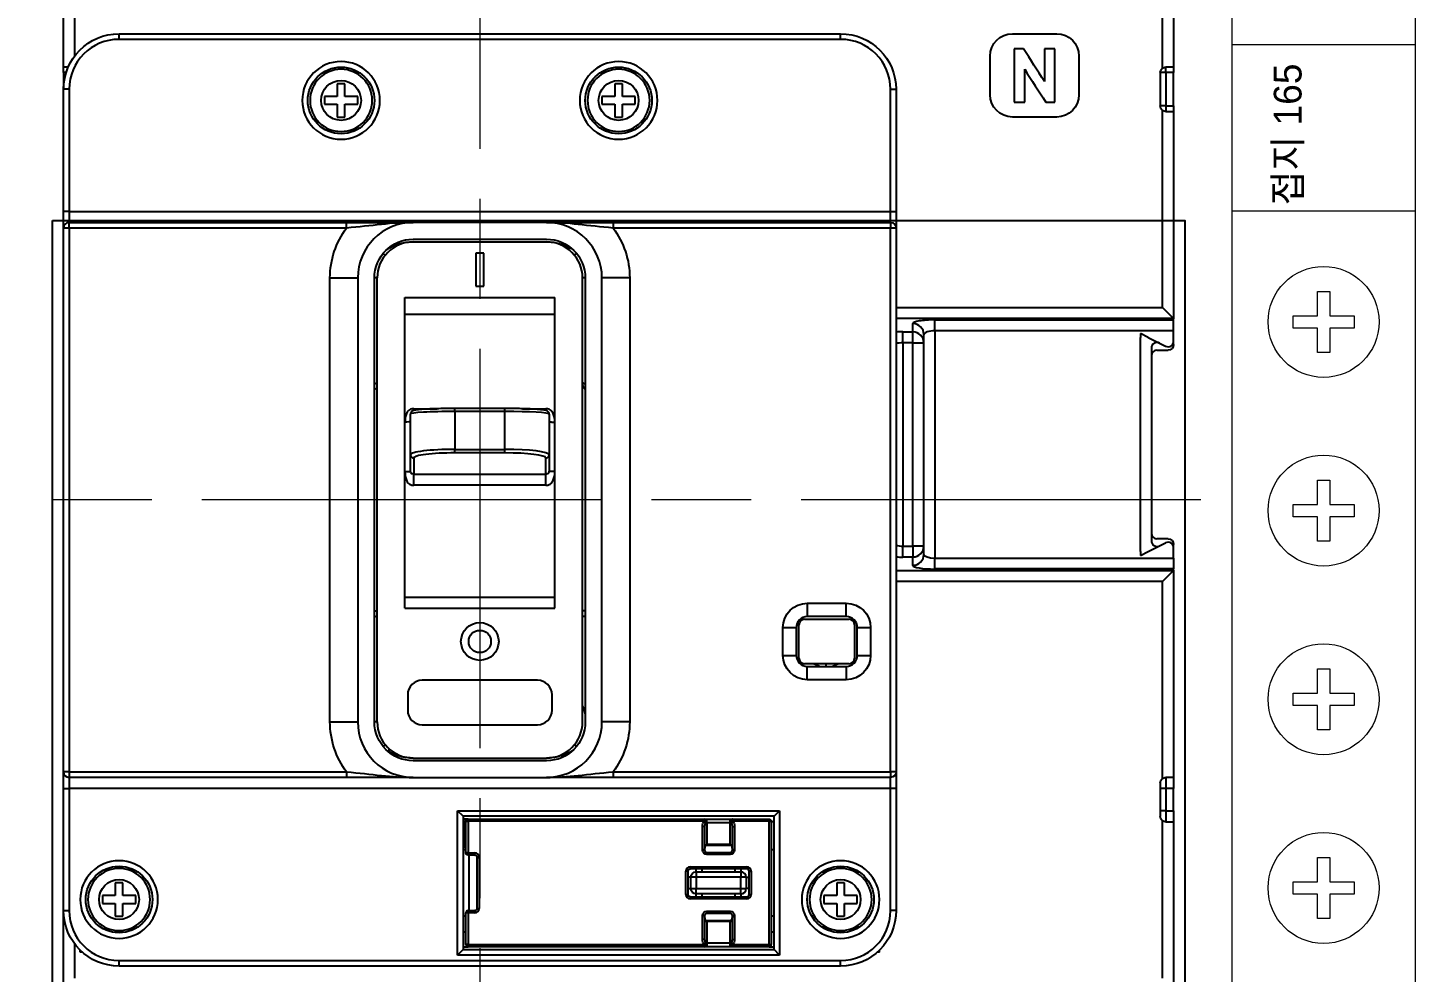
# Model space of a CAD drawing. Header units: millimetres. Extents: x 60229 to 91621, y 21923 to 36546.
# Drawn here: x 82691.5 to 82816.5, y 30111.1 to 30196.2 of the extents above; entities that cross this region are included whole.
import ezdxf

# ---------------------------------------------------------------- set-up
doc = ezdxf.new("R2010")
doc.units = ezdxf.units.MM
doc.linetypes.add('AM_ISO08W050', pattern=[18, 12, -1.5, 3, -1.5])
doc.layers.add('1', color=7, linetype='Continuous')
doc.layers.add('MCCB및기기 심벌(제출)', color=4, linetype='Continuous')
doc.layers.add('AM_07_중심선', color=1, linetype='AM_ISO08W050', lineweight=18)
doc.styles.add('gs-1', font='NGULIM.TTF')

# ---------------------------------------------------------------- blocks, each defined once
blk = doc.blocks.new('A$C69D07743')
at = {"layer": 'MCCB및기기 심벌(제출)', "color": 4, "lineweight": 13}
for p, q in [((-84, 8.25), (91, 8.25)), ((56, 8.25), (56, -8.25)), ((71, 8.25), (71, -8.25)), ((-5.55, 0.55), (-5.55, 2.75)), ((-5.55, 2.75), (-4.45, 2.75)), ((-4.45, 2.75), (-4.45, 0.55)), ((11.45, 0.55), (11.45, 2.75)), ((11.45, 2.75), (12.55, 2.75)), ((12.55, 2.75), (12.55, 0.55)), ((28.45, 0.55), (28.45, 2.75)), ((28.45, 2.75), (29.55, 2.75)), ((29.55, 2.75), (29.55, 0.55)), ((45.45, 0.55), (45.45, 2.75)), ((45.45, 2.75), (46.55, 2.75)), ((46.55, 2.75), (46.55, 0.55)), ((-7.75, -0.55), (-7.75, 0.55)), ((-7.75, 0.55), (-5.55, 0.55)), ((-4.45, 0.55), (-2.25, 0.55)), ((-2.25, 0.55), (-2.25, -0.55)), ((9.25, -0.55), (9.25, 0.55)), ((9.25, 0.55), (11.45, 0.55)), ((12.55, 0.55), (14.75, 0.55)), ((14.75, 0.55), (14.75, -0.55)), ((26.25, -0.55), (26.25, 0.55)), ((26.25, 0.55), (28.45, 0.55)), ((29.55, 0.55), (31.75, 0.55)), ((31.75, 0.55), (31.75, -0.55)), ((43.25, -0.55), (43.25, 0.55)), ((43.25, 0.55), (45.45, 0.55)), ((46.55, 0.55), (48.75, 0.55)), ((48.75, 0.55), (48.75, -0.55)), ((-5.55, -0.55), (-7.75, -0.55)), ((-5.55, -2.75), (-5.55, -0.55)), ((-4.45, -0.55), (-4.45, -2.75)), ((-2.25, -0.55), (-4.45, -0.55)), ((11.45, -0.55), (9.25, -0.55)), ((11.45, -2.75), (11.45, -0.55)), ((12.55, -0.55), (12.55, -2.75)), ((14.75, -0.55), (12.55, -0.55)), ((28.45, -0.55), (26.25, -0.55)), ((28.45, -2.75), (28.45, -0.55)), ((29.55, -0.55), (29.55, -2.75)), ((31.75, -0.55), (29.55, -0.55)), ((45.45, -0.55), (43.25, -0.55)), ((45.45, -2.75), (45.45, -0.55)), ((46.55, -0.55), (46.55, -2.75)), ((48.75, -0.55), (46.55, -0.55)), ((-4.45, -2.75), (-5.55, -2.75)), ((12.55, -2.75), (11.45, -2.75)), ((29.55, -2.75), (28.45, -2.75)), ((46.55, -2.75), (45.45, -2.75)), ((91, -8.25), (-84, -8.25))]:
    blk.add_line(p, q, dxfattribs=at)
for centre in [(-5, 0), (12, 0), (29, 0), (46, 0)]:
    blk.add_circle(centre, 5, dxfattribs=at)
at = {"layer": 'MCCB및기기 심벌(제출)', "color": 4, "lineweight": 13, "style": 'gs-1'}
blk.add_text('접지 165', height=2.5, dxfattribs=at).set_placement((56.5, 1.99))
blk = doc.blocks.new('HGM-100AF(4P)')
at = {"color": 1, "ltscale": 5}
blk.add_lwpolyline([(-50.61, 25.18), (51.39, 25.18), (51.39, -43.82), (-50.61, -43.82)], close=True, dxfattribs=at)
at = {"layer": '1', "color": 7, "linetype": 'Continuous'}
for p, q in [((-49.61, 39), (-49.61, 59.5)), ((-48.61, 59.5), (-48.61, 40)), ((49.39, 38.9), (49.39, 59.5)), ((50.39, 59.5), (50.39, 39)), ((-44.61, 41.5), (-44.61, 42)), ((-44.61, 42), (20.39, 42)), ((20.39, 41.5), (-44.61, 41.5)), ((20.39, 41.5), (20.39, 42)), ((-49.2, 39), (-49.61, 39)), ((-49.61, 38.5), (-49.61, 39)), ((50.39, 39), (49.69, 39)), ((49.69, 38.5), (49.69, 39)), ((50.39, 39), (50.39, 38.5)), ((-49.38, 38.5), (-49.61, 38.5)), ((-49.61, 38.5), (-49.61, 37)), ((-24.96, 37.5), (-24.96, 36.35)), ((-24.26, 37.5), (-24.96, 37.5)), ((-24.26, 36.35), (-24.26, 37.5)), ((0.74, 37.5), (0.04, 37.5)), ((0.04, 37.5), (0.04, 36.35)), ((0.74, 36.35), (0.74, 37.5)), ((49.19, 38.5), (49.19, 35.5)), ((49.69, 38.5), (49.19, 38.5)), ((49.69, 38.5), (49.69, 35.5)), ((50.39, 38.5), (49.69, 38.5)), ((50.39, 35.5), (50.39, 38.5)), ((-49.11, 37), (-49.61, 37)), ((-49.61, 26), (-49.61, 37)), ((-49.11, 37), (-49.11, 26)), ((-24.96, 36.35), (-26.11, 36.35)), ((-26.11, 36.35), (-26.11, 35.65)), ((-23.11, 36.35), (-24.26, 36.35)), ((-23.11, 35.65), (-23.11, 36.35)), ((0.04, 36.35), (-1.11, 36.35)), ((-1.11, 36.35), (-1.11, 35.65)), ((1.89, 36.35), (0.74, 36.35)), ((1.89, 35.65), (1.89, 36.35)), ((24.89, 26), (24.89, 37)), ((24.89, 37), (25.39, 37)), ((25.39, 37), (25.39, 26)), ((-26.11, 35.65), (-24.96, 35.65)), ((-24.96, 35.65), (-24.96, 34.5)), ((-24.26, 34.5), (-24.26, 35.65)), ((-24.26, 35.65), (-23.11, 35.65)), ((-1.11, 35.65), (0.04, 35.65)), ((0.04, 35.65), (0.04, 34.5)), ((0.74, 34.5), (0.74, 35.65)), ((0.74, 35.65), (1.89, 35.65)), ((49.69, 35.5), (49.19, 35.5)), ((49.39, 17.35), (49.39, 35.1)), ((49.69, 35.5), (49.69, 35)), ((49.69, 35.5), (50.39, 35.5)), ((49.69, 35), (50.39, 35)), ((50.39, 35.5), (50.39, 35)), ((50.39, 35), (50.39, 16.33)), ((-24.96, 34.5), (-24.26, 34.5)), ((0.04, 34.5), (0.74, 34.5)), ((-49.11, 26), (-49.61, 26)), ((-49.61, 24.5), (-49.61, 26)), ((-49.11, 26), (-49.11, 25)), ((-49.11, 26), (24.89, 26)), ((-49.11, 24.5), (-49.11, 25)), ((-49.11, 25), (-24.11, 25)), ((-24.11, 24.5), (-24.11, 25)), ((-6.11, 25), (-18.11, 25)), ((-0.11, 25), (-0.11, 24.5)), ((-0.11, 25), (24.89, 25)), ((24.89, 26), (25.39, 26)), ((24.89, 25), (24.89, 26)), ((24.89, 25), (24.89, 24.5)), ((25.39, 26), (25.39, 24.5)), ((-49.61, -24.5), (-49.61, 24.5)), ((-49.11, 24.5), (-49.61, 24.5)), ((-24.11, 24.5), (-49.11, 24.5)), ((-49.11, 24.5), (-49.11, -24.5)), ((24.89, 24.5), (-0.11, 24.5)), ((24.89, -24.5), (24.89, 24.5)), ((25.39, 24.5), (24.89, 24.5)), ((25.39, 24.5), (25.39, -24.5)), ((-18.11, 23.5), (-6.11, 23.5)), ((-18.11, 23.25), (-6.11, 23.25)), ((-20.63, 22.06), (-20.82, 22.22)), ((-12.46, 22.25), (-12.46, 19.25)), ((-11.76, 22.25), (-12.46, 22.25)), ((-11.76, 19.25), (-11.76, 22.25)), ((-3.6, 22.06), (-3.41, 22.22)), ((-25.61, 20), (-23.11, 20)), ((-25.61, -20), (-25.61, 20)), ((-23.11, 20), (-23.11, -20)), ((-21.36, 20), (-21.61, 20)), ((-21.61, -20), (-21.61, 20)), ((-21.36, -20), (-21.36, 20)), ((-2.86, -20), (-2.86, 20)), ((-2.61, 20), (-2.86, 20)), ((-2.61, 20), (-2.61, -20)), ((-1.11, -20), (-1.11, 20)), ((1.39, 20), (-1.11, 20)), ((1.39, 20), (1.39, -20)), ((-12.46, 19.25), (-11.76, 19.25)), ((-18.86, -9.75), (-18.86, 18.25)), ((-18.86, 18.25), (-5.36, 18.25)), ((-5.36, -9.75), (-5.36, 18.25)), ((-18.86, 16.75), (-5.36, 16.75)), ((25.39, 17.35), (49.39, 17.35)), ((50.37, 16.36), (25.39, 16.36)), ((49.39, 17.35), (50.37, 16.36)), ((50.39, 16.22), (50.39, 16.33)), ((26, 15.14), (26.89, 15.14)), ((26, 14.15), (26, 15.14)), ((26.89, 15.14), (26.89, 15.89)), ((26.89, 14.15), (26.89, 15.14)), ((28.89, 16.22), (50.39, 16.22)), ((28.89, 15.24), (28.89, 16.22)), ((50.39, 15.24), (28.89, 15.24)), ((28.89, 15.24), (28.89, -5.24)), ((48.08, 14.65), (47.39, 15)), ((47.39, 15), (47.39, 14.65)), ((50.39, 15.24), (50.39, 16.22)), ((50.39, 14.31), (50.39, 15.24)), ((26.89, 14.15), (26, 14.15)), ((26, 14.15), (26, -4.15)), ((26.89, -4.15), (26.89, 14.15)), ((26.89, 14.15), (27.89, 14.15)), ((27.89, -4.9), (27.89, 14.9)), ((47.39, -4.65), (47.39, 14.65)), ((48.08, 14.65), (49.66, 13.86)), ((50.39, 14), (50.39, 14.31)), ((48.39, 13.69), (48.39, -3.69)), ((48.89, 13.5), (49.89, 13.5)), ((-18.36, 4.07), (-18.36, 7.74)), ((-18.06, 8.22), (-15.95, 8.22)), ((-9.86, 8.24), (-14.36, 8.24)), ((-14.36, 7.97), (-14.36, 8.24)), ((-14.36, 7.97), (-14.36, 4.56)), ((-9.86, 7.97), (-14.36, 7.97)), ((-9.86, 7.97), (-9.86, 8.24)), ((-9.86, 4.56), (-9.86, 7.97)), ((-8.28, 8.22), (-6.16, 8.22)), ((-5.86, 7.74), (-5.86, 4.07)), ((-18.36, 2.58), (-18.36, 4.07)), ((-18.06, 3.78), (-18.06, 2.32)), ((-14.36, 4.56), (-9.86, 4.56)), ((-14.36, 4.24), (-14.36, 4.56)), ((-9.86, 4.24), (-14.36, 4.24)), ((-9.86, 4.24), (-9.86, 4.56)), ((-6.16, 2.32), (-6.16, 3.78)), ((-5.86, 4.07), (-5.86, 2.58)), ((-18.06, 2.32), (-6.16, 2.32)), ((-6.16, 1.33), (-18.06, 1.33)), ((49.89, -3.5), (48.89, -3.5)), ((26, -5.14), (26, -4.15)), ((26, -4.15), (26.89, -4.15)), ((27.89, -4.15), (26.89, -4.15)), ((26.89, -4.15), (26.89, -5.14)), ((47.39, -5), (48.08, -4.65)), ((47.39, -4.65), (47.39, -5)), ((48.08, -4.65), (49.66, -3.86)), ((50.39, -4.31), (50.39, -4)), ((50.39, -5.24), (50.39, -4.31)), ((26.89, -5.14), (26, -5.14)), ((26.89, -5.89), (26.89, -5.14)), ((28.89, -6.22), (28.89, -5.24)), ((28.89, -5.24), (50.39, -5.24)), ((50.39, -6.22), (28.89, -6.22)), ((50.39, -5.24), (50.39, -6.22)), ((50.39, -6.33), (50.39, -6.22)), ((25.39, -6.36), (50.37, -6.36)), ((49.39, -7.35), (25.39, -7.35)), ((50.37, -6.36), (49.39, -7.35)), ((49.39, -25.1), (49.39, -7.35)), ((50.39, -6.33), (50.39, -25)), ((-18.86, -8.75), (-5.36, -8.75)), ((-18.86, -9.75), (-5.36, -9.75)), ((17.39, -9.3), (20.89, -9.3)), ((17.39, -9.3), (17.39, -10.5)), ((20.89, -10.5), (20.89, -9.3)), ((-2.61, -10), (-2.86, -10)), ((-2.61, -10.5), (-2.86, -10.5)), ((17.14, -10.75), (21.14, -10.75)), ((20.89, -10.5), (17.39, -10.5)), ((15.19, -14), (15.19, -11.5)), ((15.19, -11.5), (16.39, -11.5)), ((16.39, -11.5), (16.39, -14)), ((16.64, -14.25), (16.64, -11.25)), ((21.64, -11.25), (21.64, -14.25)), ((21.89, -11.5), (23.09, -11.5)), ((21.89, -14), (21.89, -11.5)), ((23.09, -11.5), (23.09, -14)), ((15.19, -14), (16.39, -14)), ((21.14, -14.75), (17.14, -14.75)), ((19.07, -14.75), (19.07, -15)), ((21.89, -14), (23.09, -14)), ((17.39, -15), (20.89, -15)), ((17.39, -16.2), (17.39, -15)), ((20.89, -16.2), (17.39, -16.2)), ((20.89, -15), (20.89, -16.2)), ((-6.91, -16.25), (-17.31, -16.25)), ((-18.61, -17.55), (-18.61, -18.95)), ((-5.61, -18.95), (-5.61, -17.55)), ((-25.61, -20), (-23.11, -20)), ((-21.36, -20), (-21.61, -20)), ((-17.31, -20.25), (-6.91, -20.25)), ((1.39, -20), (-1.11, -20)), ((-20.63, -22.06), (-20.82, -22.22)), ((-20.31, -22.39), (-20.31, -22.72)), ((-3.6, -22.06), (-3.41, -22.22)), ((-18.11, -23.25), (-6.11, -23.25)), ((-6.11, -23.5), (-18.11, -23.5)), ((-49.11, -24.5), (-49.61, -24.5)), ((-49.61, -26), (-49.61, -24.5)), ((-49.11, -24.5), (-24.11, -24.5)), ((-49.11, -24.5), (-49.11, -25)), ((-24.11, -24.5), (-24.11, -25)), ((-0.11, -24.5), (-0.11, -25)), ((-0.11, -24.5), (24.89, -24.5)), ((24.89, -24.5), (24.89, -25)), ((25.39, -24.5), (24.89, -24.5)), ((25.39, -24.5), (25.39, -26)), ((-49.61, -26), (-49.11, -26)), ((-49.61, -37), (-49.61, -26)), ((-24.11, -25), (-49.11, -25)), ((-49.11, -25), (-49.11, -26)), ((24.89, -26), (-49.11, -26)), ((-49.11, -26), (-49.11, -37)), ((-18.11, -25), (-6.11, -25)), ((24.89, -25), (-0.11, -25)), ((24.89, -26), (24.89, -25)), ((24.89, -37), (24.89, -26)), ((25.39, -26), (24.89, -26)), ((25.39, -26), (25.39, -37)), ((49.19, -25.5), (49.19, -28.5)), ((49.69, -26), (49.19, -26)), ((49.69, -25), (49.69, -26)), ((50.39, -25), (49.69, -25)), ((49.69, -26), (49.69, -28)), ((50.39, -26), (49.69, -26)), ((50.39, -25), (50.39, -26)), ((50.39, -28), (50.39, -26)), ((-13.61, -28.5), (-14.11, -28)), ((-14.11, -28), (14.89, -28)), ((-14.11, -41), (-14.11, -28)), ((-13.61, -28.5), (-13.61, -40.5)), ((14.39, -28.5), (-13.61, -28.5)), ((14.39, -28.5), (14.89, -28)), ((14.39, -40.5), (14.39, -28.5)), ((14.89, -28), (14.89, -41)), ((49.69, -28), (49.19, -28)), ((49.69, -28), (49.69, -29)), ((49.69, -28), (50.39, -28)), ((50.39, -28), (50.39, -29)), ((-13.61, -28.75), (-13.56, -28.75)), ((-13.56, -28.95), (-13.61, -28.95)), ((-13.56, -28.95), (-13.56, -28.75)), ((-13.16, -28.75), (-13.56, -28.75)), ((-13.56, -31.05), (-13.56, -28.95)), ((-13.56, -28.95), (-13.36, -28.95)), ((-13.36, -31.8), (-13.36, -28.95)), ((-13.36, -28.95), (-13.16, -28.95)), ((-13.16, -28.75), (8.09, -28.75)), ((-13.16, -28.75), (-13.16, -28.95)), ((8.09, -28.95), (-13.16, -28.95)), ((-13.16, -28.95), (-13.16, -31.8)), ((7.94, -31.55), (7.94, -29.41)), ((8.14, -29.41), (7.94, -29.41)), ((8.09, -28.95), (8.09, -28.75)), ((8.09, -28.75), (8.34, -28.75)), ((8.09, -28.95), (8.21, -29.06)), ((8.14, -29.41), (8.14, -31.55)), ((8.34, -29.09), (8.34, -28.75)), ((8.34, -28.75), (10.44, -28.75)), ((8.34, -29.09), (8.34, -31.02)), ((10.44, -29.09), (8.34, -29.09)), ((10.44, -29.09), (10.44, -28.75)), ((10.44, -28.75), (10.69, -28.75)), ((10.44, -31.02), (10.44, -29.09)), ((10.64, -29.41), (10.84, -29.41)), ((10.64, -31.55), (10.64, -29.41)), ((10.69, -28.75), (13.94, -28.75)), ((13.94, -28.95), (10.69, -28.95)), ((10.84, -29.41), (10.84, -31.55)), ((13.94, -28.75), (13.94, -28.95)), ((13.94, -40.05), (13.94, -28.95)), ((13.94, -28.95), (14.14, -28.95)), ((14.14, -28.95), (14.14, -40.05)), ((14.39, -29), (14.14, -29)), ((49.39, -43.1), (49.39, -28.9)), ((49.69, -29), (50.39, -29)), ((50.39, -29), (50.39, -43.6)), ((-13.61, -31.05), (-13.56, -31.05)), ((-13.56, -31.25), (-13.56, -31.05)), ((-13.36, -31.05), (-13.56, -31.05)), ((8.34, -31.02), (10.44, -31.02)), ((8.34, -31.02), (8.34, -31.09)), ((8.34, -31.09), (10.44, -31.09)), ((10.44, -31.09), (10.44, -31.02)), ((-13.56, -31.25), (-13.61, -31.25)), ((-13.61, -31.5), (-13.36, -31.5)), ((-13.16, -31.8), (-13.36, -31.8)), ((-13.16, -32), (-13.16, -31.8)), ((-13.16, -31.8), (-12.56, -31.8)), ((-12.56, -32), (-13.16, -32)), ((-13.11, -32), (-13.11, -37)), ((-12.56, -32), (-12.56, -31.8)), ((-12.36, -36.8), (-12.36, -32.2)), ((-12.36, -32.2), (-12.16, -32.2)), ((-12.16, -32.2), (-12.16, -36.8)), ((8.14, -31.55), (7.94, -31.55)), ((8.34, -31.75), (8.34, -31.95)), ((8.34, -31.75), (10.44, -31.75)), ((10.44, -31.95), (8.34, -31.95)), ((10.44, -31.75), (10.44, -31.95)), ((10.64, -31.55), (10.84, -31.55)), ((14.14, -31.5), (14.39, -31.5)), ((6.44, -35.55), (6.44, -33.45)), ((6.64, -33.45), (6.44, -33.45)), ((6.64, -33.45), (6.64, -35.55)), ((6.84, -33.05), (6.84, -33.25)), ((6.84, -33.05), (11.94, -33.05)), ((11.94, -33.25), (6.84, -33.25)), ((7.39, -33.5), (7.39, -33.25)), ((7.39, -33.5), (11.39, -33.5)), ((7.39, -33.5), (7.39, -34)), ((7.89, -33.25), (7.89, -33.5)), ((10.89, -33.5), (10.89, -33.25)), ((11.39, -33.25), (11.39, -33.5)), ((11.39, -33.5), (11.39, -34)), ((11.94, -33.25), (11.94, -33.05)), ((12.14, -35.55), (12.14, -33.45)), ((12.14, -33.45), (12.34, -33.45)), ((12.34, -33.45), (12.34, -35.55)), ((-44.96, -34.5), (-44.96, -35.65)), ((-44.26, -34.5), (-44.96, -34.5)), ((-44.26, -35.65), (-44.26, -34.5)), ((6.89, -34), (6.64, -34)), ((6.89, -35), (6.89, -34)), ((7.39, -34), (6.89, -34)), ((7.39, -34), (7.39, -35)), ((11.39, -34), (7.39, -34)), ((11.39, -35), (11.39, -34)), ((11.89, -34), (11.39, -34)), ((11.89, -34), (11.89, -35)), ((11.89, -34), (12.14, -34)), ((20.04, -34.5), (20.04, -35.65)), ((20.74, -34.5), (20.04, -34.5)), ((20.74, -35.65), (20.74, -34.5)), ((-44.96, -35.65), (-46.11, -35.65)), ((-46.11, -35.65), (-46.11, -36.35)), ((-43.11, -35.65), (-44.26, -35.65)), ((-43.11, -36.35), (-43.11, -35.65)), ((6.44, -35.55), (6.64, -35.55)), ((6.64, -35), (6.89, -35)), ((6.84, -35.75), (11.94, -35.75)), ((6.84, -35.75), (6.84, -35.95)), ((11.94, -35.95), (6.84, -35.95)), ((6.89, -35), (7.39, -35)), ((7.39, -35.5), (7.39, -35)), ((7.39, -35), (11.39, -35)), ((11.39, -35.5), (7.39, -35.5)), ((7.39, -35.75), (7.39, -35.5)), ((7.89, -35.5), (7.89, -35.75)), ((10.89, -35.75), (10.89, -35.5)), ((11.39, -35.5), (11.39, -35)), ((11.39, -35), (11.89, -35)), ((11.39, -35.5), (11.39, -35.75)), ((12.14, -35), (11.89, -35)), ((11.94, -35.75), (11.94, -35.95)), ((12.14, -35.55), (12.34, -35.55)), ((20.04, -35.65), (18.89, -35.65)), ((18.89, -35.65), (18.89, -36.35)), ((21.89, -35.65), (20.74, -35.65)), ((21.89, -36.35), (21.89, -35.65)), ((-49.61, -43.6), (-49.61, -37)), ((-49.61, -37), (-49.11, -37)), ((-46.11, -36.35), (-44.96, -36.35)), ((-44.96, -36.35), (-44.96, -37.5)), ((-44.26, -37.5), (-44.26, -36.35)), ((-44.26, -36.35), (-43.11, -36.35)), ((-13.16, -37.2), (-13.36, -37.2)), ((-13.36, -40.05), (-13.36, -37.2)), ((-13.16, -37), (-12.56, -37)), ((-13.16, -37), (-13.16, -37.2)), ((-12.56, -37.2), (-13.16, -37.2)), ((-13.16, -37.2), (-13.16, -40.05)), ((-12.56, -37), (-12.56, -37.2)), ((-12.36, -36.8), (-12.16, -36.8)), ((7.94, -39.59), (7.94, -37.45)), ((8.14, -37.45), (7.94, -37.45)), ((8.14, -37.45), (8.14, -39.59)), ((8.34, -37.05), (10.44, -37.05)), ((8.34, -37.25), (8.34, -37.05)), ((10.44, -37.25), (8.34, -37.25)), ((10.44, -37.25), (10.44, -37.05)), ((10.64, -39.59), (10.64, -37.45)), ((10.64, -37.45), (10.84, -37.45)), ((10.84, -37.45), (10.84, -39.59)), ((18.89, -36.35), (20.04, -36.35)), ((20.04, -36.35), (20.04, -37.5)), ((20.74, -37.5), (20.74, -36.35)), ((20.74, -36.35), (21.89, -36.35)), ((25.39, -37), (24.89, -37)), ((-44.96, -37.5), (-44.26, -37.5)), ((-13.36, -37.5), (-13.61, -37.5)), ((10.44, -37.91), (8.34, -37.91)), ((8.34, -37.91), (8.34, -37.98)), ((8.34, -37.98), (8.34, -39.91)), ((10.44, -37.98), (8.34, -37.98)), ((10.44, -37.98), (10.44, -37.91)), ((10.44, -39.91), (10.44, -37.98)), ((14.39, -37.5), (14.14, -37.5)), ((20.04, -37.5), (20.74, -37.5)), ((-13.36, -38.95), (-13.61, -38.95)), ((8.14, -39.59), (7.94, -39.59)), ((8.09, -40.05), (8.21, -39.94)), ((8.34, -39.91), (8.34, -40.25)), ((8.34, -39.91), (10.44, -39.91)), ((10.44, -40.25), (10.44, -39.91)), ((10.64, -39.59), (10.84, -39.59)), ((14.39, -38.95), (14.14, -38.95)), ((-48.61, -40), (-48.61, -43.1)), ((-48.11, -40.75), (-48.11, -40.57)), ((-48.02, -40.66), (-48.11, -40.75)), ((-47.92, -40.75), (-48.11, -40.75)), ((-14.11, -41), (-13.61, -40.5)), ((14.89, -41), (-14.11, -41)), ((-13.61, -40.25), (-13.16, -40.25)), ((-13.61, -40.5), (14.39, -40.5)), ((-13.16, -40.05), (-13.36, -40.05)), ((-13.16, -40.05), (-13.16, -40.25)), ((-13.16, -40.05), (8.09, -40.05)), ((8.09, -40.25), (-13.16, -40.25)), ((8.09, -40.05), (8.09, -40.25)), ((8.34, -40.25), (8.09, -40.25)), ((10.44, -40.25), (8.34, -40.25)), ((10.69, -40.25), (10.44, -40.25)), ((10.69, -40.05), (13.94, -40.05)), ((13.94, -40.25), (10.69, -40.25)), ((13.94, -40.05), (13.94, -40.25)), ((13.94, -40.05), (14.14, -40.05)), ((13.94, -40.25), (14.39, -40.25)), ((14.89, -41), (14.39, -40.5)), ((23.89, -40.75), (23.69, -40.75)), ((23.89, -40.75), (23.79, -40.66)), ((23.89, -40.75), (23.89, -40.57)), ((-44.61, -41.5), (20.39, -41.5)), ((-44.61, -42), (-44.61, -41.5)), ((20.39, -42), (-44.61, -42)), ((20.39, -42), (20.39, -41.5))]:
    blk.add_line(p, q, dxfattribs=at)
at = {"layer": '1', "color": 7, "linetype": 'Continuous', "extrusion": (0, 0, -1)}
for centre, radius in [((24.61, 36), 3.5), ((24.61, 36), 2.8), ((-0.39, 36), 3.5), ((-0.39, 36), 2.8), ((44.61, -36), 3.5), ((44.61, -36), 2.8), ((-20.39, -36), 3.5), ((-20.39, -36), 2.8)]:
    blk.add_circle(centre, radius, dxfattribs=at)
at = {"layer": '1', "color": 7, "linetype": 'Continuous'}
for centre, radius in [((-24.61, 36), 3), ((0.39, 36), 3), ((-24.61, 36), 1.8), ((0.39, 36), 1.8), ((-12.11, -12.75), 1.7), ((-12.11, -12.75), 1), ((-44.61, -36), 3), ((20.39, -36), 3), ((-44.61, -36), 1.8), ((20.39, -36), 1.8)]:
    blk.add_circle(centre, radius, dxfattribs=at)
at = {"layer": '1', "color": 7, "linetype": 'Continuous', "extrusion": (0, 0, -1)}
for centre, radius, start, end in [((44.61, 37), 5, 0, 90), ((-20.39, 37), 5, 90, 180), ((-49.69, 38.5), 0.5, 0, 53.1301), ((-49.69, 35.5), 0.5, 306.8699, 0), ((-24.89, 24.5), 0.5, 90, 180), ((18.11, 20), 7.5, 0, 36.8699), ((6.11, 20), 7.5, 143.1301, 180), ((18.11, 20), 3.5, 0, 90), ((6.11, 20), 3.5, 90, 180), ((-49.89, 14), 0.5, 180, 270), ((-49.89, -4), 0.5, 90, 180), ((-17.39, -11.5), 2.2, 0, 90), ((-20.89, -11.5), 2.2, 90, 180), ((-17.39, -14), 2.2, 270, 0), ((-20.89, -14), 2.2, 180, 270), ((6.11, -20), 3.55, 156.2758, 170.3727), ((18.11, -20), 7.5, 323.1301, 0), ((18.11, -20), 3.5, 270, 0), ((6.11, -20), 3.5, 180, 270), ((6.11, -20), 7.5, 180, 216.8699), ((-24.89, -24.5), 0.5, 180, 270), ((-49.69, -25.5), 0.5, 0, 53.1301), ((-49.69, -28.5), 0.5, 306.8699, 0), ((13.16, -28.95), 0.2, 0, 90), ((-13.94, -28.95), 0.2, 90, 180), ((13.16, -31.8), 0.2, 270, 0), ((12.56, -32.2), 0.2, 90, 180), ((-8.34, -31.55), 0.4, 270, 0), ((-10.44, -31.55), 0.4, 180, 270), ((-6.84, -33.45), 0.2, 0, 90), ((-7.39, -34), 0.5, 0, 90), ((-6.84, -35.55), 0.2, 270, 0), ((-7.39, -35), 0.5, 270, 0), ((44.61, -37), 5, 270, 0), ((12.56, -36.8), 0.2, 180, 270), ((-8.34, -37.45), 0.4, 0, 90), ((-10.44, -37.45), 0.4, 90, 180), ((-20.39, -37), 5, 180, 270)]:
    blk.add_arc(centre, radius, start, end, dxfattribs=at)
at = {"layer": '1', "color": 7, "linetype": 'Continuous'}
for centre, radius, start, end in [((-44.61, 37), 4.5, 90, 180), ((20.39, 37), 4.5, 0, 90), ((-49.11, 24.5), 0.5, 90, 180), ((-18.11, 20), 5, 90, 180), ((-6.11, 20), 5, 0, 90), ((-18.11, 20), 3.25, 90, 180), ((-6.11, 20), 3.25, 0, 90), ((48.89, 13.69), 0.5, 63.4349, 180), ((49.89, 14.31), 0.5, 243.4349, 0), ((48.89, 13), 0.5, 90, 180), ((48.89, -3), 0.5, 180, 270), ((48.89, -3.69), 0.5, 180, 296.5651), ((49.89, -4.31), 0.5, 0, 116.5651), ((17.39, -11.5), 1, 90, 180), ((17.14, -11.25), 0.5, 90, 180), ((20.89, -11.5), 1, 0, 90), ((21.14, -11.25), 0.5, 0, 90), ((17.39, -14), 1, 180, 270), ((17.14, -14.25), 0.5, 180, 270), ((19.07, -12.95), 2.1, 281.9419, 300.7631), ((20.89, -14), 1, 270, 0), ((21.14, -14.25), 0.5, 270, 0), ((-17.31, -17.55), 1.3, 90, 180), ((-6.91, -17.55), 1.3, 0, 90), ((-17.31, -18.95), 1.3, 180, 270), ((-6.91, -18.95), 1.3, 270, 0), ((-18.11, -20), 5, 180, 270), ((-18.11, -20), 3.25, 180, 270), ((-6.11, -20), 3.25, 270, 0), ((-6.11, -20), 5, 270, 0), ((-49.11, -24.5), 0.5, 180, 270), ((-13.56, -31.45), 0.2, 0, 90), ((-12.56, -32.2), 0.4, 0, 90), ((8.34, -31.55), 0.2, 180, 270), ((10.44, -31.55), 0.2, 270, 0), ((6.84, -33.45), 0.4, 90, 180), ((11.39, -34), 0.5, 0, 90), ((11.94, -33.45), 0.4, 0, 90), ((11.94, -33.45), 0.2, 0, 90), ((6.84, -35.55), 0.4, 180, 270), ((11.39, -35), 0.5, 270, 0), ((11.94, -35.55), 0.4, 270, 0), ((11.94, -35.55), 0.2, 270, 0), ((-44.61, -37), 4.5, 180, 270), ((-13.16, -37.2), 0.2, 90, 180), ((-12.56, -36.8), 0.4, 270, 0), ((8.34, -37.45), 0.2, 90, 180), ((10.44, -37.45), 0.2, 0, 90), ((20.39, -37), 4.5, 270, 0), ((-13.16, -40.05), 0.2, 180, 270), ((13.94, -40.05), 0.2, 270, 0)]:
    blk.add_arc(centre, radius, start, end, dxfattribs=at)
for centre, major_axis, ratio, start_param, end_param in [((49.39, 16.33), (1, 0), 0.166667, 0, 0.165149), ((26, 14.81), (2, 0), 0.166667, 1.570796, 1.884967), ((28.89, 15.89), (2, 0), 0.166667, 1.570796, 3.141593), ((26.89, 14.9), (-1, 0), 0.986394, 3.141593, 4.712389), ((26.89, 14.15), (-1, 0), 0.986394, 3.141593, 4.712389), ((28.89, 14.9), (1, 0), 0.333333, 1.570796, 3.141593), ((26, 13.82), (1, 0), 0.333333, 1.570796, 2.237023), ((-21.66, 10.62), (0.3, 0), 0.414214, 4.712389, 6.283185), ((-21.66, 10.12), (0.3, 0), 0.414214, 4.712389, 6.283185), ((-2.56, 10.62), (0.3, 0), 0.414214, 3.141593, 4.712389), ((-2.56, 10.42), (0, 0.424), 0.707107, 1.570796, 3.141593), ((-14.36, 7.74), (4, 0), 0.057058, 1.570796, 3.141593), ((-9.86, 7.74), (4, 0), 0.057058, 0, 1.570796), ((-14.36, 4.07), (4, 0), 0.121404, 1.570796, 3.141593), ((-18.06, 4.07), (0.3, 0), 0.99229, 3.141593, 4.712389), ((-14.36, 3.78), (3.7, 0), 0.124013, 1.570796, 3.141593), ((-9.86, 4.07), (4, 0), 0.121404, 0, 1.570796), ((-9.86, 3.78), (3.7, 0), 0.124013, 0, 1.570796), ((-6.16, 4.07), (0.3, 0), 0.99229, 4.712389, 6.283185), ((26, -3.82), (1, 0), 0.333333, 4.046162, 4.712389), ((26.89, -4.15), (1, 0), 0.986394, 4.712389, 6.283185), ((26.89, -4.9), (1, 0), 0.986394, 4.712389, 6.283185), ((28.89, -4.9), (1, 0), 0.333333, 3.141593, 4.712389), ((26, -4.81), (2, 0), 0.166667, 4.398218, 4.712389), ((28.89, -5.89), (2, 0), 0.166667, 3.141593, 4.712389), ((49.39, -6.33), (1, 0), 0.166667, 6.118037, 6.283185), ((-21.66, -10.12), (0.3, 0), 0.414214, 0, 1.570796), ((-21.66, -10.62), (0.3, 0), 0.414214, 0, 1.570796), ((19.07, -14.85), (0, 0.2), 0.11678, 1.073325, 2.453955), ((8.09, -28.95), (0, -0.2), 0.733218, 1.01177, 3.141593), ((8.34, -29.41), (0, -0.455), 0.439192, 3.812378, 4.712389), ((8.34, -28.95), (0.2, 0), 0.677057, 4.041603, 4.712389), ((10.44, -28.95), (0.2, 0), 0.677057, 4.712389, 5.383175), ((10.44, -29.41), (0, -0.455), 0.439192, 1.570796, 2.470807), ((8.34, -31.48), (0, -0.455), 0.439192, 3.141593, 4.712389), ((10.44, -31.48), (0, -0.455), 0.439192, 1.570796, 3.141593), ((8.34, -37.52), (0, -0.455), 0.439192, 4.712389, 6.283185), ((10.44, -37.52), (0, -0.455), 0.439192, 0, 1.570796), ((8.09, -40.05), (0, -0.2), 0.733218, 0, 2.129823), ((8.34, -39.59), (0, -0.455), 0.439192, 4.712389, 5.612399), ((8.34, -40.05), (0.2, 0), 0.677057, 1.570796, 2.241582), ((10.44, -40.05), (0.2, 0), 0.677057, 0.900011, 1.570796), ((10.44, -39.59), (0, -0.455), 0.439192, 0.670786, 1.570796)]:
    blk.add_ellipse(centre, major_axis=major_axis, ratio=ratio, start_param=start_param, end_param=end_param, dxfattribs=at)
at = {"layer": '1', "color": 7, "linetype": 'Continuous', "extrusion": (0, 0, -1)}
for centre, start_param, end_param in [((8.34, -29.41), 4.712389, 5.612399), ((10.44, -29.41), 0.670786, 1.570796), ((8.34, -39.59), 3.812378, 4.712389), ((10.44, -39.59), 1.570796, 2.470807)]:
    blk.add_ellipse(centre, major_axis=(0, 0.591), ratio=0.677057, start_param=start_param, end_param=end_param, dxfattribs=at)
at = {"layer": '1', "color": 7, "linetype": 'Continuous'}
for points, knots in [([(33.86, 40), (33.86, 41.11), (34.76, 42), (35.86, 42), (35.86, 42), (39.86, 42), (39.86, 42), (40.97, 42), (41.86, 41.11), (41.86, 40), (41.86, 40), (41.86, 36.5), (41.86, 36.5)], [0, 0, 0, 0, 0.25, 0.25, 0.25, 0.5, 0.5, 0.5, 0.75, 0.75, 0.75, 1, 1, 1, 1]), ([(41.86, 36.5), (41.86, 35.4), (40.97, 34.5), (39.86, 34.5), (39.86, 34.5), (35.86, 34.5), (35.86, 34.5), (34.76, 34.5), (33.86, 35.4), (33.86, 36.5), (33.86, 36.5), (33.86, 40), (33.86, 40)], [0, 0, 0, 0, 0.25, 0.25, 0.25, 0.5, 0.5, 0.5, 0.75, 0.75, 0.75, 1, 1, 1, 1]), ([(49.39, 38.9), (49.43, 38.93), (49.47, 38.96), (49.58, 38.99), (49.63, 39), (49.69, 39)], [0, 0, 0, 0, 0.476606, 0.476606, 1, 1, 1, 1]), ([(49.69, 35), (49.64, 35), (49.59, 35.01), (49.48, 35.04), (49.43, 35.07), (49.39, 35.1)], [0, 0, 0, 0, 0.476748, 0.476748, 1, 1, 1, 1]), ([(-18.11, 25), (-19.05, 25), (-19.99, 24.93), (-21.96, 24.72), (-23.01, 24.6), (-24.11, 24.5)], [0, 0, 0, 0, 0.5, 0.5, 1, 1, 1, 1]), ([(-24.11, 25), (-22.96, 25), (-21.86, 25), (-19.89, 25), (-19, 25), (-18.11, 25)], [0, 0, 0, 0, 0.5, 0.5, 1, 1, 1, 1]), ([(-0.11, 24.5), (-1.22, 24.6), (-2.27, 24.72), (-4.24, 24.93), (-5.18, 25), (-6.11, 25)], [0, 0, 0, 0, 0.5, 0.5, 1, 1, 1, 1]), ([(-6.11, 25), (-5.23, 25), (-4.34, 25), (-2.37, 25), (-1.27, 25), (-0.11, 25)], [0, 0, 0, 0, 0.5, 0.5, 1, 1, 1, 1]), ([(-20.59, 22.48), (-20.53, 22.52), (-20.46, 22.57), (-20.15, 22.77), (-19.88, 22.9), (-19.21, 23.14), (-18.8, 23.22), (-18.3, 23.25), (-18.21, 23.25), (-18.12, 23.25), (-18.12, 23.25), (-18.11, 23.25)], [0, 0, 0, 0, 0.08098, 0.08098, 0.410778, 0.410778, 0.890615, 0.890615, 0.995766, 0.995766, 1, 1, 1, 1]), ([(-6.11, 23.25), (-6.11, 23.25), (-6.11, 23.25), (-6.01, 23.25), (-5.92, 23.25), (-5.43, 23.22), (-5.02, 23.14), (-4.38, 22.91), (-4.14, 22.8), (-3.91, 22.66)], [0, 0, 0, 0, 0.0048, 0.0048, 0.124007, 0.124007, 0.667982, 0.667982, 1, 1, 1, 1]), ([(-18.06, 8.22), (-18.31, 8.22), (-18.43, 8.15), (-18.62, 7.98), (-18.68, 7.88), (-18.81, 7.57), (-18.86, 7.32), (-18.86, 7.01)], [0, 0, 0, 0, 0.25, 0.25, 0.5, 0.5, 1, 1, 1, 1]), ([(-14.36, 8.24), (-14.49, 8.24), (-14.86, 8.24), (-15.47, 8.23), (-16.15, 8.22), (-16.76, 8.19), (-17.28, 8.17), (-17.7, 8.13), (-17.95, 8.1), (-18.1, 8.06), (-18.19, 8.03), (-18.3, 7.94), (-18.36, 7.83), (-18.36, 7.76), (-18.36, 7.74)], [0, 0, 0, 0, 0.063717, 0.18536, 0.307202, 0.429191, 0.551484, 0.674445, 0.799253, 0.873155, 0.926802, 0.958194, 0.985248, 1, 1, 1, 1]), ([(-5.86, 7.74), (-5.87, 7.79), (-5.88, 7.87), (-5.95, 7.96), (-6.02, 8.02), (-6.1, 8.05), (-6.22, 8.09), (-6.43, 8.12), (-6.8, 8.15), (-7.29, 8.19), (-7.88, 8.21), (-8.54, 8.23), (-9.22, 8.24), (-9.66, 8.24), (-9.86, 8.24)], [0, 0, 0, 0, 0.027253, 0.050696, 0.074573, 0.106452, 0.165783, 0.288773, 0.407214, 0.532128, 0.654994, 0.777176, 0.899081, 1, 1, 1, 1]), ([(-5.36, 7.01), (-5.36, 7.32), (-5.41, 7.57), (-5.55, 7.88), (-5.6, 7.98), (-5.79, 8.15), (-5.92, 8.22), (-6.16, 8.22)], [0, 0, 0, 0, 0.5, 0.5, 0.75, 0.75, 1, 1, 1, 1]), ([(-18.86, 2.56), (-18.86, 2.25), (-18.81, 2), (-18.68, 1.67), (-18.62, 1.57), (-18.43, 1.41), (-18.31, 1.33), (-18.06, 1.33)], [0, 0, 0, 0, 0.5, 0.5, 0.75, 0.75, 1, 1, 1, 1]), ([(-18.06, 2.32), (-18.12, 2.32), (-18.15, 2.33), (-18.21, 2.35), (-18.23, 2.35), (-18.3, 2.39), (-18.36, 2.45), (-18.36, 2.58)], [0, 0, 0, 0, 0.25, 0.25, 0.5, 0.5, 1, 1, 1, 1]), ([(-5.86, 2.58), (-5.86, 2.45), (-5.93, 2.39), (-6, 2.35), (-6.02, 2.35), (-6.08, 2.33), (-6.11, 2.32), (-6.16, 2.32)], [0, 0, 0, 0, 0.5, 0.5, 0.75, 0.75, 1, 1, 1, 1]), ([(-6.16, 1.33), (-5.92, 1.33), (-5.79, 1.41), (-5.6, 1.57), (-5.55, 1.67), (-5.41, 2), (-5.36, 2.25), (-5.36, 2.56)], [0, 0, 0, 0, 0.25, 0.25, 0.5, 0.5, 1, 1, 1, 1]), ([(18.02, -14.77), (18.11, -14.82), (18.33, -14.92), (18.56, -14.99), (18.7, -15.01)], [0, 0, 0, 0, 0.415488, 1, 1, 1, 1]), ([(-3.64, -22.48), (-3.7, -22.52), (-3.76, -22.57), (-4.08, -22.77), (-4.35, -22.9), (-5.02, -23.14), (-5.43, -23.22), (-5.92, -23.25), (-6.01, -23.25), (-6.11, -23.25), (-6.11, -23.25), (-6.11, -23.25)], [0, 0, 0, 0, 0.08098, 0.08098, 0.410778, 0.410778, 0.890615, 0.890615, 0.995766, 0.995766, 1, 1, 1, 1]), ([(-18.11, -23.25), (-18.12, -23.25), (-18.12, -23.25), (-18.21, -23.25), (-18.3, -23.25), (-18.8, -23.22), (-19.21, -23.14), (-19.85, -22.91), (-20.09, -22.8), (-20.32, -22.66)], [0, 0, 0, 0, 0.0048, 0.0048, 0.124007, 0.124007, 0.667982, 0.667982, 1, 1, 1, 1]), ([(-24.11, -24.5), (-23.01, -24.6), (-21.96, -24.72), (-19.99, -24.93), (-19.05, -25), (-18.11, -25)], [0, 0, 0, 0, 0.5, 0.5, 1, 1, 1, 1]), ([(-6.11, -25), (-5.18, -25), (-4.24, -24.93), (-2.27, -24.72), (-1.22, -24.6), (-0.11, -24.5)], [0, 0, 0, 0, 0.5, 0.5, 1, 1, 1, 1]), ([(-18.11, -25), (-19, -25), (-19.89, -25), (-21.86, -25), (-22.96, -25), (-24.11, -25)], [0, 0, 0, 0, 0.5, 0.5, 1, 1, 1, 1]), ([(-0.11, -25), (-1.27, -25), (-2.37, -25), (-4.34, -25), (-5.23, -25), (-6.11, -25)], [0, 0, 0, 0, 0.5, 0.5, 1, 1, 1, 1]), ([(49.39, -25.1), (49.43, -25.07), (49.47, -25.04), (49.58, -25.01), (49.63, -25), (49.69, -25)], [0, 0, 0, 0, 0.476606, 0.476606, 1, 1, 1, 1]), ([(10.56, -29.06), (10.56, -29.06), (10.56, -29.05), (10.56, -29.03), (10.56, -29.01), (10.57, -28.96), (10.58, -28.94), (10.59, -28.91), (10.59, -28.91), (10.59, -28.91)], [0, 0, 0, 0, 0.014262, 0.014262, 0.560208, 0.560208, 0.985889, 0.985889, 1, 1, 1, 1]), ([(10.69, -28.75), (10.68, -28.75), (10.68, -28.75), (10.67, -28.75), (10.66, -28.76), (10.64, -28.77), (10.63, -28.79), (10.61, -28.82), (10.6, -28.84), (10.59, -28.88), (10.59, -28.9), (10.59, -28.91)], [0, 0, 0, 0, 0.011298, 0.011298, 0.286723, 0.286723, 0.562407, 0.562407, 0.832094, 0.832094, 1, 1, 1, 1]), ([(10.69, -28.95), (10.68, -28.95), (10.68, -28.95), (10.65, -28.93), (10.62, -28.92), (10.59, -28.91)], [0, 0, 0, 0, 0.030422, 0.030422, 1, 1, 1, 1]), ([(49.69, -29), (49.64, -29), (49.59, -28.99), (49.48, -28.96), (49.43, -28.93), (49.39, -28.9)], [0, 0, 0, 0, 0.476748, 0.476748, 1, 1, 1, 1]), ([(8.14, -31.48), (8.14, -31.43), (8.15, -31.33), (8.19, -31.2), (8.26, -31.12), (8.31, -31.09), (8.33, -31.09), (8.34, -31.09)], [0, 0, 0, 0, 0.293434, 0.65711, 0.85141, 0.949376, 1, 1, 1, 1]), ([(10.44, -31.09), (10.45, -31.09), (10.47, -31.09), (10.51, -31.12), (10.57, -31.19), (10.62, -31.31), (10.64, -31.42), (10.64, -31.48)], [0, 0, 0, 0, 0.058585, 0.155588, 0.325626, 0.613229, 1, 1, 1, 1]), ([(8.34, -37.91), (8.33, -37.91), (8.3, -37.91), (8.26, -37.88), (8.2, -37.81), (8.15, -37.69), (8.14, -37.58), (8.14, -37.52)], [0, 0, 0, 0, 0.058585, 0.155588, 0.325626, 0.613229, 1, 1, 1, 1]), ([(10.64, -37.52), (10.64, -37.57), (10.63, -37.67), (10.58, -37.8), (10.51, -37.88), (10.47, -37.91), (10.44, -37.91), (10.44, -37.91)], [0, 0, 0, 0, 0.293434, 0.65711, 0.85141, 0.949376, 1, 1, 1, 1]), ([(10.56, -39.94), (10.56, -39.94), (10.56, -39.95), (10.56, -39.97), (10.56, -40), (10.57, -40.05), (10.58, -40.07), (10.59, -40.09)], [0, 0, 0, 0, 0.014279, 0.014279, 0.610791, 0.610791, 1, 1, 1, 1]), ([(10.69, -40.05), (10.68, -40.05), (10.68, -40.05), (10.65, -40.07), (10.62, -40.08), (10.59, -40.09)], [0, 0, 0, 0, 0.030477, 0.030477, 1, 1, 1, 1]), ([(10.69, -40.25), (10.68, -40.25), (10.68, -40.25), (10.67, -40.25), (10.66, -40.24), (10.64, -40.23), (10.63, -40.21), (10.61, -40.18), (10.6, -40.16), (10.59, -40.12), (10.59, -40.1), (10.59, -40.09)], [0, 0, 0, 0, 0.011302, 0.011302, 0.290382, 0.290382, 0.566291, 0.566291, 0.835707, 0.835707, 1, 1, 1, 1])]:
    blk.add_open_spline(points, degree=3, knots=knots, dxfattribs=at)
for points in [[(36.03, 40.65), (36.03, 39.05), (36.03, 37.45), (36.03, 35.85)], [(36.86, 40.65), (36.58, 40.65), (36.3, 40.65), (36.03, 40.65)], [(38.76, 37.71), (38.13, 38.69), (37.49, 39.67), (36.86, 40.65)], [(38.76, 40.65), (38.76, 39.67), (38.76, 38.69), (38.76, 37.71)], [(39.7, 40.65), (39.39, 40.65), (39.07, 40.65), (38.76, 40.65)], [(39.7, 35.85), (39.7, 37.45), (39.7, 39.05), (39.7, 40.65)], [(36.97, 35.85), (36.97, 36.83), (36.97, 37.82), (36.97, 38.8)], [(36.97, 38.8), (37.6, 37.82), (38.23, 36.83), (38.87, 35.85)], [(36.03, 35.85), (36.34, 35.85), (36.65, 35.85), (36.97, 35.85)], [(38.87, 35.85), (39.14, 35.85), (39.42, 35.85), (39.7, 35.85)], [(-18.36, 7.08), (-18.36, 7.04), (-18.6, 7.01), (-18.86, 7.01)], [(-18.86, 2.56), (-18.6, 2.56), (-18.36, 2.57), (-18.36, 2.58)], [(-6.16, 1.33), (-6.16, 1.82), (-6.16, 2.26), (-6.16, 2.32)]]:
    blk.add_open_spline(points, degree=3, dxfattribs=at)
for points, weights in [([(-5.86, 7.08), (-5.86, 7.01), (-5.36, 7.01)], [1, 0.707106781167, 1]), ([(-5.36, 2.56), (-5.86, 2.56), (-5.86, 2.58)], [1, 0.707106781174, 1]), ([(-18.06, 1.33), (-18.06, 2.22), (-18.06, 2.32)], [1, 0.750220516512, 1])]:
    blk.add_rational_spline(points, weights, degree=2, dxfattribs=at)
at = {"layer": 'AM_07_중심선', "ltscale": 3}
for p, q in [((-12.11, 67.63), (-12.11, -68.92)), ((52.84, 0), (-52.84, 0))]:
    blk.add_line(p, q, dxfattribs=at)

msp = doc.modelspace()

# ---------------------------------------------------------------- block references
at = {"linetype": 'Continuous', "lineweight": -2}
msp.add_blockref('HGM-100AF(4P)', (82744.31, 30153.65), dxfattribs=at)
at = {"color": 251, "linetype": 'ByBlock', "lineweight": -2, "rotation": 90}
msp.add_blockref('A$C69D07743', (82808.21, 30123.69), dxfattribs=at)

doc.saveas('drawing.dxf')
